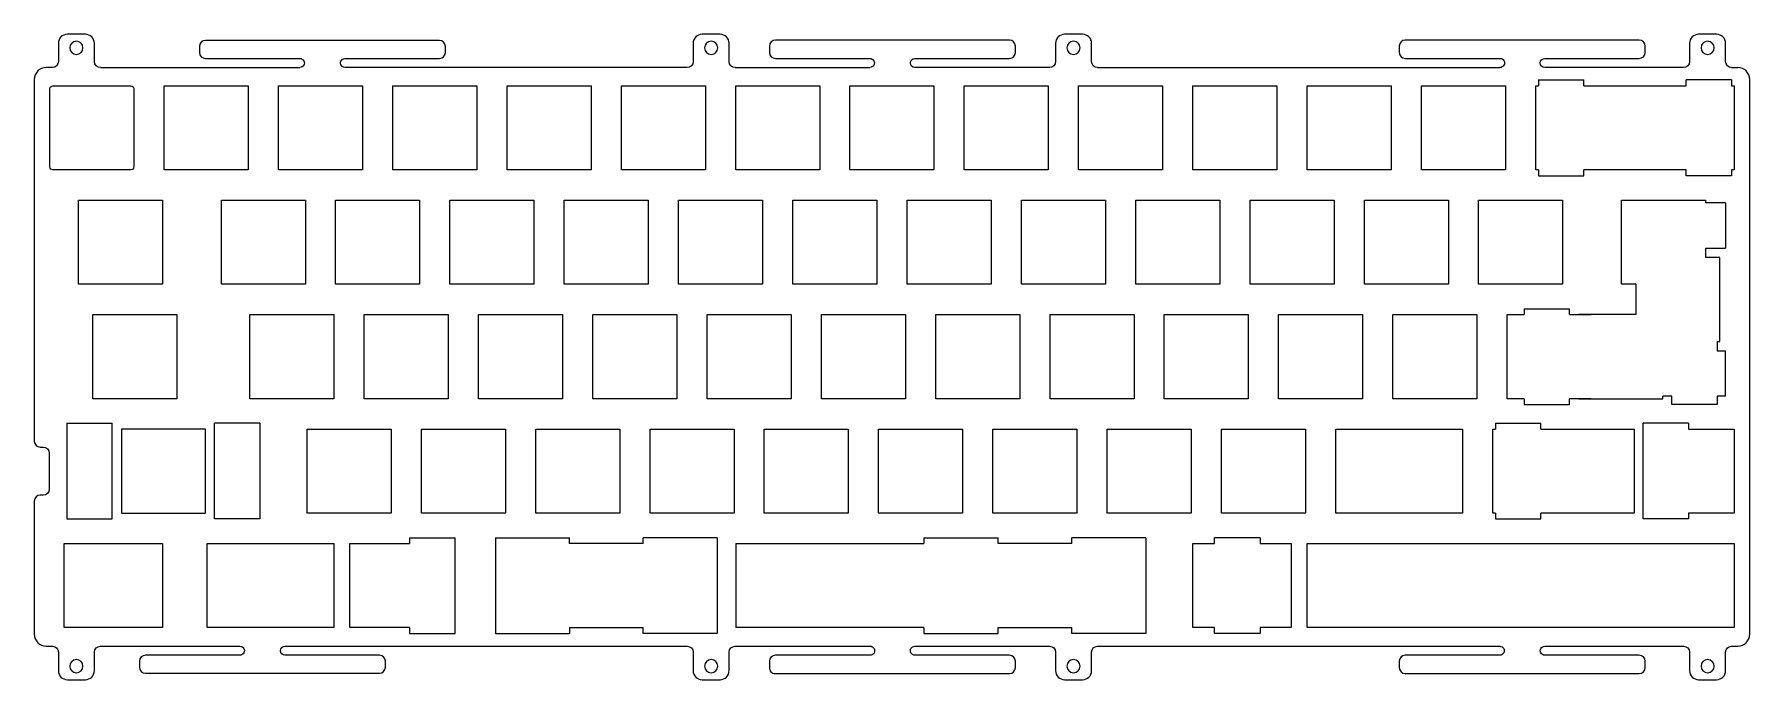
# Model space of a CAD drawing. Header units: millimetres. Extents: x 14437 to 14723, y -791 to -683.
import ezdxf

# ---------------------------------------------------------------- set-up
doc = ezdxf.new("R2010")
doc.units = ezdxf.units.MM

msp = doc.modelspace()

# ---------------------------------------------------------------- linework, layer by layer
at = {"lineweight": 0}
for p, q in [((14440.81, -684.85), (14440.81, -687.87)), ((14445.31, -683.35), (14442.31, -683.35)), ((14446.81, -687.87), (14446.81, -684.85)), ((14464.32, -685.37), (14464.32, -686.37)), ((14504.32, -684.37), (14465.32, -684.37)), ((14505.32, -686.37), (14505.32, -685.37)), ((14546.61, -684.85), (14546.61, -687.87)), ((14551.11, -683.35), (14548.11, -683.35)), ((14552.61, -687.87), (14552.61, -684.85)), ((14559.31, -685.32), (14559.31, -686.37)), ((14599.31, -684.32), (14560.31, -684.32)), ((14600.31, -686.37), (14600.31, -685.32)), ((14607.01, -684.85), (14607.01, -687.87)), ((14611.51, -683.35), (14608.51, -683.35)), ((14613.01, -687.87), (14613.01, -684.85)), ((14664.3, -685.32), (14664.3, -686.37)), ((14704.3, -684.32), (14665.3, -684.32)), ((14705.3, -686.37), (14705.3, -685.32)), ((14712.69, -684.85), (14712.69, -687.87)), ((14717.19, -683.35), (14714.19, -683.35)), ((14718.69, -687.87), (14718.69, -684.85)), ((14439.81, -688.87), (14438.8, -688.87)), ((14447.81, -688.87), (14481.07, -688.87)), ((14465.32, -687.37), (14481.07, -687.37)), ((14488.57, -687.37), (14504.32, -687.37)), ((14545.61, -688.87), (14488.57, -688.87)), ((14553.61, -688.87), (14576.07, -688.87)), ((14560.31, -687.37), (14576.06, -687.37)), ((14583.56, -687.37), (14599.31, -687.37)), ((14606.01, -688.87), (14583.56, -688.87)), ((14614.01, -688.87), (14681.1, -688.87)), ((14665.3, -687.37), (14681.05, -687.37)), ((14688.55, -687.37), (14704.3, -687.37)), ((14711.69, -688.87), (14688.55, -688.87)), ((14719.69, -688.87), (14720.7, -688.87)), ((14436.8, -690.87), (14436.8, -751.07)), ((14722.7, -783.22), (14722.7, -690.87)), ((14437.8, -752.07), (14438.3, -752.07)), ((14439.3, -753.07), (14439.3, -759.07)), ((14438.3, -760.07), (14437.8, -760.07)), ((14436.8, -761.07), (14436.8, -783.22)), ((14438.8, -785.22), (14439.81, -785.22)), ((14440.81, -786.22), (14440.81, -789.29)), ((14446.81, -789.29), (14446.81, -786.22)), ((14447.81, -785.22), (14471.08, -785.22)), ((14478.57, -785.22), (14545.61, -785.22)), ((14546.61, -786.22), (14546.61, -789.29)), ((14552.61, -789.29), (14552.61, -786.22)), ((14553.61, -785.22), (14576.06, -785.22)), ((14583.56, -785.22), (14606.01, -785.22)), ((14607.01, -786.22), (14607.01, -789.29)), ((14613.01, -789.29), (14613.01, -786.22)), ((14614.01, -785.22), (14681.05, -785.22)), ((14688.55, -785.22), (14711.69, -785.22)), ((14712.69, -786.22), (14712.69, -789.29)), ((14718.69, -789.29), (14718.69, -786.22)), ((14719.69, -785.22), (14720.7, -785.22)), ((14454.32, -787.72), (14454.32, -788.72)), ((14471.07, -786.72), (14455.32, -786.72)), ((14494.32, -786.72), (14478.57, -786.72)), ((14495.32, -788.72), (14495.32, -787.72)), ((14559.31, -787.72), (14559.31, -788.72)), ((14576.06, -786.72), (14560.31, -786.72)), ((14599.31, -786.72), (14583.56, -786.72)), ((14600.31, -788.77), (14600.31, -787.72)), ((14664.3, -787.72), (14664.3, -788.77)), ((14681.05, -786.72), (14665.3, -786.72)), ((14704.3, -786.72), (14688.55, -786.72)), ((14705.3, -788.77), (14705.3, -787.72)), ((14442.31, -790.79), (14445.31, -790.79)), ((14455.32, -789.72), (14494.32, -789.72)), ((14548.11, -790.79), (14551.11, -790.79)), ((14560.31, -789.77), (14599.31, -789.77)), ((14608.51, -790.79), (14611.51, -790.79)), ((14665.3, -789.77), (14704.3, -789.77)), ((14714.19, -790.79), (14717.19, -790.79))]:
    msp.add_line(p, q, dxfattribs=at)
at = {"color": 0}
for p, q in [((14687.48, -690.95), (14687.48, -691.92)), ((14687.48, -690.95), (14695.05, -690.95)), ((14695.05, -691.92), (14695.05, -690.95)), ((14712.1, -691.92), (14712.1, -690.95)), ((14719.68, -690.95), (14712.1, -690.95)), ((14719.68, -690.95), (14719.68, -691.92)), ((14458.45, -691.92), (14472.45, -691.92)), ((14458.45, -705.92), (14458.45, -691.92)), ((14472.45, -691.92), (14472.45, -705.92)), ((14477.5, -691.92), (14491.5, -691.92)), ((14477.5, -705.92), (14477.5, -691.92)), ((14491.5, -691.92), (14491.5, -705.92)), ((14496.55, -691.92), (14510.55, -691.92)), ((14496.55, -705.92), (14496.55, -691.92)), ((14510.55, -691.92), (14510.55, -705.92)), ((14515.6, -691.92), (14529.6, -691.92)), ((14515.6, -705.92), (14515.6, -691.92)), ((14529.6, -691.92), (14529.6, -705.92)), ((14534.65, -691.92), (14548.65, -691.92)), ((14534.65, -705.92), (14534.65, -691.92)), ((14548.65, -691.92), (14548.65, -705.92)), ((14553.7, -691.92), (14567.7, -691.92)), ((14553.7, -705.92), (14553.7, -691.92)), ((14567.7, -691.92), (14567.7, -705.92)), ((14572.75, -691.92), (14586.75, -691.92)), ((14572.75, -705.92), (14572.75, -691.92)), ((14586.75, -691.92), (14586.75, -705.92)), ((14591.8, -691.92), (14605.8, -691.92)), ((14591.8, -705.92), (14591.8, -691.92)), ((14605.8, -691.92), (14605.8, -705.92)), ((14610.85, -691.92), (14624.85, -691.92)), ((14610.85, -705.92), (14610.85, -691.92)), ((14624.85, -691.92), (14624.85, -705.92)), ((14629.9, -691.92), (14643.9, -691.92)), ((14629.9, -705.92), (14629.9, -691.92)), ((14643.9, -691.92), (14643.9, -705.92)), ((14648.95, -691.92), (14662.95, -691.92)), ((14648.95, -705.92), (14648.95, -691.92)), ((14662.95, -691.92), (14662.95, -705.92)), ((14668, -691.92), (14682, -691.92)), ((14668, -705.92), (14668, -691.92)), ((14682, -691.92), (14682, -705.92)), ((14687.05, -691.92), (14687.48, -691.92)), ((14687.05, -705.92), (14687.05, -691.92)), ((14695.05, -691.92), (14712.1, -691.92)), ((14719.68, -691.92), (14720.1, -691.92)), ((14720.1, -691.92), (14720.1, -705.92)), ((14472.45, -705.92), (14458.45, -705.92)), ((14491.5, -705.92), (14477.5, -705.92)), ((14510.55, -705.92), (14496.55, -705.92)), ((14529.6, -705.92), (14515.6, -705.92)), ((14548.65, -705.92), (14534.65, -705.92)), ((14567.7, -705.92), (14553.7, -705.92)), ((14586.75, -705.92), (14572.75, -705.92)), ((14605.8, -705.92), (14591.8, -705.92)), ((14624.85, -705.92), (14610.85, -705.92)), ((14643.9, -705.92), (14629.9, -705.92)), ((14662.95, -705.92), (14648.95, -705.92)), ((14682, -705.92), (14668, -705.92)), ((14687.48, -705.92), (14687.05, -705.92)), ((14687.48, -705.92), (14687.48, -706.89)), ((14712.1, -705.92), (14695.05, -705.92)), ((14695.05, -706.89), (14695.05, -705.92)), ((14712.1, -706.89), (14712.1, -705.92)), ((14720.1, -705.92), (14719.68, -705.92)), ((14719.68, -705.92), (14719.68, -706.89)), ((14687.48, -706.89), (14695.05, -706.89)), ((14719.68, -706.89), (14712.1, -706.89)), ((14444.17, -710.97), (14458.17, -710.97)), ((14444.17, -724.97), (14444.17, -710.97)), ((14458.17, -710.97), (14458.17, -724.97)), ((14467.98, -710.97), (14481.98, -710.97)), ((14467.98, -724.97), (14467.98, -710.97)), ((14481.98, -710.97), (14481.98, -724.97)), ((14487.03, -710.97), (14501.03, -710.97)), ((14487.03, -724.97), (14487.03, -710.97)), ((14501.03, -710.97), (14501.03, -724.97)), ((14506.08, -710.97), (14520.08, -710.97)), ((14506.08, -724.97), (14506.08, -710.97)), ((14520.08, -710.97), (14520.08, -724.97)), ((14525.13, -710.97), (14539.13, -710.97)), ((14525.13, -724.97), (14525.13, -710.97)), ((14539.13, -710.97), (14539.13, -724.97)), ((14544.18, -710.97), (14558.18, -710.97)), ((14544.18, -724.97), (14544.18, -710.97)), ((14558.18, -710.97), (14558.18, -724.97)), ((14563.23, -710.97), (14577.23, -710.97)), ((14563.23, -724.97), (14563.23, -710.97)), ((14577.23, -710.97), (14577.23, -724.97)), ((14582.28, -710.97), (14596.28, -710.97)), ((14582.28, -724.97), (14582.28, -710.97)), ((14596.28, -710.97), (14596.28, -724.97)), ((14601.33, -710.97), (14615.33, -710.97)), ((14601.33, -724.97), (14601.33, -710.97)), ((14615.33, -710.97), (14615.33, -724.97)), ((14620.38, -710.97), (14634.38, -710.97)), ((14620.38, -724.97), (14620.38, -710.97)), ((14634.38, -710.97), (14634.38, -724.97)), ((14639.43, -710.97), (14653.43, -710.97)), ((14639.43, -724.97), (14639.43, -710.97)), ((14653.43, -710.97), (14653.43, -724.97)), ((14658.48, -710.97), (14672.48, -710.97)), ((14658.48, -724.97), (14658.48, -710.97)), ((14672.48, -710.97), (14672.48, -724.97)), ((14677.53, -710.97), (14691.53, -710.97)), ((14677.53, -724.97), (14677.53, -710.97)), ((14691.53, -710.97), (14691.53, -724.97)), ((14701.34, -710.97), (14715.34, -710.97)), ((14701.34, -724.97), (14701.34, -710.97)), ((14715.34, -710.97), (14715.34, -711.39)), ((14718.69, -711.39), (14715.34, -711.39)), ((14718.69, -711.39), (14718.69, -718.97)), ((14715.34, -718.97), (14715.34, -720.49)), ((14715.34, -718.97), (14718.69, -718.97)), ((14717.72, -720.49), (14715.34, -720.49)), ((14717.72, -734.49), (14717.72, -720.49)), ((14458.17, -724.97), (14444.17, -724.97)), ((14481.98, -724.97), (14467.98, -724.97)), ((14501.03, -724.97), (14487.03, -724.97)), ((14520.08, -724.97), (14506.08, -724.97)), ((14539.13, -724.97), (14525.13, -724.97)), ((14558.18, -724.97), (14544.18, -724.97)), ((14577.23, -724.97), (14563.23, -724.97)), ((14596.28, -724.97), (14582.28, -724.97)), ((14615.33, -724.97), (14601.33, -724.97)), ((14634.38, -724.97), (14620.38, -724.97)), ((14653.43, -724.97), (14639.43, -724.97)), ((14672.48, -724.97), (14658.48, -724.97)), ((14691.53, -724.97), (14677.53, -724.97)), ((14703.72, -724.97), (14701.34, -724.97)), ((14703.72, -724.97), (14703.72, -730.02)), ((14446.55, -730.02), (14460.55, -730.02)), ((14446.55, -744.02), (14446.55, -730.02)), ((14460.55, -730.02), (14460.55, -744.02)), ((14472.74, -730.02), (14486.74, -730.02)), ((14472.74, -744.02), (14472.74, -730.02)), ((14486.74, -730.02), (14486.74, -744.02)), ((14491.79, -730.02), (14505.79, -730.02)), ((14491.79, -744.02), (14491.79, -730.02)), ((14505.79, -730.02), (14505.79, -744.02)), ((14510.84, -730.02), (14524.84, -730.02)), ((14510.84, -744.02), (14510.84, -730.02)), ((14524.84, -730.02), (14524.84, -744.02)), ((14529.89, -730.02), (14543.89, -730.02)), ((14529.89, -744.02), (14529.89, -730.02)), ((14543.89, -730.02), (14543.89, -744.02)), ((14548.94, -730.02), (14562.94, -730.02)), ((14548.94, -744.02), (14548.94, -730.02)), ((14562.94, -730.02), (14562.94, -744.02)), ((14567.99, -730.02), (14581.99, -730.02)), ((14567.99, -744.02), (14567.99, -730.02)), ((14581.99, -730.02), (14581.99, -744.02)), ((14587.04, -730.02), (14601.04, -730.02)), ((14587.04, -744.02), (14587.04, -730.02)), ((14601.04, -730.02), (14601.04, -744.02)), ((14606.09, -730.02), (14620.09, -730.02)), ((14606.09, -744.02), (14606.09, -730.02)), ((14620.09, -730.02), (14620.09, -744.02)), ((14625.14, -730.02), (14639.14, -730.02)), ((14625.14, -744.02), (14625.14, -730.02)), ((14639.14, -730.02), (14639.14, -744.02)), ((14644.19, -730.02), (14658.19, -730.02)), ((14644.19, -744.02), (14644.19, -730.02)), ((14658.19, -730.02), (14658.19, -744.02)), ((14663.24, -730.02), (14677.24, -730.02)), ((14663.24, -744.02), (14663.24, -730.02)), ((14677.24, -730.02), (14677.24, -744.02)), ((14682.29, -730.02), (14685.1, -730.02)), ((14682.29, -744.02), (14682.29, -730.02)), ((14685.1, -729.05), (14685.1, -730.02)), ((14685.1, -729.05), (14692.67, -729.05)), ((14692.67, -730.02), (14692.67, -729.05)), ((14692.67, -730.02), (14696.29, -730.02)), ((14703.72, -730.02), (14694.2, -730.02)), ((14717.3, -734.49), (14717.72, -734.49)), ((14717.3, -734.49), (14717.3, -736.02)), ((14717.3, -736.02), (14718.69, -736.02)), ((14718.69, -743.59), (14718.69, -736.02)), ((14460.55, -744.02), (14446.55, -744.02)), ((14486.74, -744.02), (14472.74, -744.02)), ((14505.79, -744.02), (14491.79, -744.02)), ((14524.84, -744.02), (14510.84, -744.02)), ((14543.89, -744.02), (14529.89, -744.02)), ((14562.94, -744.02), (14548.94, -744.02)), ((14581.99, -744.02), (14567.99, -744.02)), ((14601.04, -744.02), (14587.04, -744.02)), ((14620.09, -744.02), (14606.09, -744.02)), ((14639.14, -744.02), (14625.14, -744.02)), ((14658.19, -744.02), (14644.19, -744.02)), ((14677.24, -744.02), (14663.24, -744.02)), ((14685.1, -744.02), (14682.29, -744.02)), ((14685.1, -744.02), (14685.1, -744.99)), ((14685.1, -744.99), (14692.67, -744.99)), ((14696.29, -744.02), (14692.67, -744.02)), ((14692.67, -744.99), (14692.67, -744.02)), ((14694.2, -744.02), (14708.2, -744.02)), ((14709.72, -743.59), (14708.2, -743.59)), ((14709.72, -744.99), (14709.72, -743.59)), ((14717.3, -744.99), (14709.72, -744.99)), ((14717.3, -743.59), (14717.3, -744.99)), ((14718.69, -743.59), (14717.3, -743.59)), ((14442.21, -748.1), (14442.21, -764.04)), ((14442.21, -748.1), (14449.78, -748.1)), ((14449.78, -764.04), (14449.78, -748.1)), ((14466.84, -764.04), (14466.84, -748.1)), ((14474.41, -748.1), (14466.84, -748.1)), ((14474.41, -748.1), (14474.41, -764.04)), ((14680.33, -748.1), (14680.33, -749.07)), ((14680.33, -748.1), (14687.91, -748.1)), ((14687.91, -749.07), (14687.91, -748.1)), ((14704.96, -764.04), (14704.96, -748.1)), ((14712.53, -748.1), (14704.96, -748.1)), ((14712.53, -748.1), (14712.53, -749.07)), ((14451.31, -749.07), (14451.31, -763.07)), ((14465.31, -749.07), (14451.31, -749.07)), ((14465.31, -763.07), (14465.31, -749.07)), ((14482.27, -749.07), (14496.27, -749.07)), ((14482.27, -763.07), (14482.27, -749.07)), ((14496.27, -749.07), (14496.27, -763.07)), ((14501.32, -749.07), (14515.32, -749.07)), ((14501.32, -763.07), (14501.32, -749.07)), ((14515.32, -749.07), (14515.32, -763.07)), ((14520.37, -749.07), (14534.37, -749.07)), ((14520.37, -763.07), (14520.37, -749.07)), ((14534.37, -749.07), (14534.37, -763.07)), ((14539.42, -749.07), (14553.42, -749.07)), ((14539.42, -763.07), (14539.42, -749.07)), ((14553.42, -749.07), (14553.42, -763.07)), ((14558.47, -749.07), (14572.47, -749.07)), ((14558.47, -763.07), (14558.47, -749.07)), ((14572.47, -749.07), (14572.47, -763.07)), ((14577.52, -749.07), (14591.52, -749.07)), ((14577.52, -763.07), (14577.52, -749.07)), ((14591.52, -749.07), (14591.52, -763.07)), ((14596.57, -749.07), (14610.57, -749.07)), ((14596.57, -763.07), (14596.57, -749.07)), ((14610.57, -749.07), (14610.57, -763.07)), ((14615.62, -749.07), (14629.62, -749.07)), ((14615.62, -763.07), (14615.62, -749.07)), ((14629.62, -749.07), (14629.62, -763.07)), ((14634.67, -749.07), (14648.67, -749.07)), ((14634.67, -763.07), (14634.67, -749.07)), ((14648.67, -749.07), (14648.67, -763.07)), ((14653.72, -749.07), (14674.86, -749.07)), ((14653.72, -763.07), (14653.72, -749.07)), ((14674.86, -749.07), (14674.86, -763.07)), ((14679.91, -749.07), (14680.33, -749.07)), ((14679.91, -763.07), (14679.91, -749.07)), ((14687.91, -749.07), (14703.43, -749.07)), ((14703.43, -749.07), (14703.43, -763.07)), ((14712.53, -749.07), (14720.1, -749.07)), ((14720.1, -749.07), (14720.1, -763.07)), ((14451.31, -763.07), (14465.31, -763.07)), ((14496.27, -763.07), (14482.27, -763.07)), ((14515.32, -763.07), (14501.32, -763.07)), ((14534.37, -763.07), (14520.37, -763.07)), ((14553.42, -763.07), (14539.42, -763.07)), ((14572.47, -763.07), (14558.47, -763.07)), ((14591.52, -763.07), (14577.52, -763.07)), ((14610.57, -763.07), (14596.57, -763.07)), ((14629.62, -763.07), (14615.62, -763.07)), ((14648.67, -763.07), (14634.67, -763.07)), ((14674.86, -763.07), (14653.72, -763.07)), ((14680.33, -763.07), (14679.91, -763.07)), ((14680.33, -763.07), (14680.33, -764.04)), ((14703.43, -763.07), (14687.91, -763.07)), ((14687.91, -764.04), (14687.91, -763.07)), ((14720.1, -763.07), (14712.53, -763.07)), ((14712.53, -763.07), (14712.53, -764.04)), ((14442.21, -764.04), (14449.78, -764.04)), ((14474.41, -764.04), (14466.84, -764.04)), ((14680.33, -764.04), (14687.91, -764.04)), ((14712.53, -764.04), (14704.96, -764.04)), ((14441.79, -768.12), (14458.17, -768.12)), ((14441.79, -782.12), (14441.79, -768.12)), ((14458.17, -768.12), (14458.17, -782.12)), ((14465.6, -782.12), (14465.6, -768.12)), ((14465.6, -768.12), (14486.74, -768.12)), ((14486.74, -768.12), (14486.74, -782.12)), ((14489.41, -768.12), (14499.35, -768.12)), ((14489.41, -782.12), (14489.41, -768.12)), ((14499.35, -767.15), (14499.35, -768.12)), ((14499.35, -767.15), (14506.93, -767.15)), ((14506.93, -783.09), (14506.93, -767.15)), ((14513.65, -767.15), (14513.65, -783.09)), ((14513.65, -767.15), (14525.98, -767.15)), ((14525.98, -768.12), (14525.98, -767.15)), ((14538.27, -768.12), (14525.98, -768.12)), ((14538.27, -768.12), (14538.27, -767.15)), ((14550.61, -767.15), (14538.27, -767.15)), ((14550.61, -767.15), (14550.61, -783.09)), ((14553.7, -768.12), (14585.08, -768.12)), ((14553.7, -768.12), (14553.7, -782.12)), ((14585.08, -767.15), (14585.08, -768.12)), ((14585.08, -767.15), (14597.42, -767.15)), ((14597.42, -768.12), (14597.42, -767.15)), ((14609.71, -768.12), (14597.42, -768.12)), ((14609.71, -768.12), (14609.71, -767.15)), ((14622.05, -767.15), (14609.71, -767.15)), ((14622.05, -767.15), (14622.05, -783.09)), ((14629.9, -768.12), (14633.53, -768.12)), ((14629.9, -776.86), (14629.9, -768.12)), ((14633.53, -768.12), (14633.53, -767.15)), ((14641.1, -767.15), (14633.53, -767.15)), ((14641.1, -767.15), (14641.1, -768.12)), ((14641.1, -768.12), (14646.28, -768.12)), ((14646.28, -768.12), (14646.28, -782.12)), ((14648.95, -768.12), (14720.1, -768.12)), ((14648.95, -782.12), (14648.95, -768.12)), ((14720.1, -768.12), (14720.1, -782.12)), ((14629.9, -782.12), (14629.9, -776.86)), ((14458.17, -782.12), (14441.79, -782.12)), ((14486.74, -782.12), (14465.6, -782.12)), ((14499.35, -782.12), (14489.41, -782.12)), ((14499.35, -782.12), (14499.35, -783.09)), ((14499.35, -783.09), (14506.93, -783.09)), ((14513.65, -783.09), (14525.98, -783.09)), ((14525.98, -782.12), (14538.27, -782.12)), ((14538.27, -783.09), (14538.27, -782.12)), ((14550.61, -783.09), (14538.27, -783.09)), ((14585.08, -782.12), (14553.7, -782.12)), ((14585.08, -782.12), (14585.08, -783.09)), ((14585.08, -783.09), (14597.42, -783.09)), ((14597.42, -783.09), (14597.42, -782.12)), ((14597.42, -782.12), (14609.71, -782.12)), ((14609.71, -783.09), (14609.71, -782.12)), ((14622.05, -783.09), (14609.71, -783.09)), ((14633.53, -782.12), (14629.9, -782.12)), ((14633.53, -783.09), (14633.53, -782.12)), ((14641.1, -783.09), (14633.53, -783.09)), ((14646.28, -782.12), (14641.1, -782.12)), ((14641.1, -782.12), (14641.1, -783.09)), ((14720.1, -782.12), (14648.95, -782.12))]:
    msp.add_line(p, q, dxfattribs=at)
at = {"linetype": 'Continuous'}
for p, q in [((14708.2, -744.02), (14708.2, -743.59)), ((14525.98, -782.12), (14525.98, -783.09))]:
    msp.add_line(p, q, dxfattribs=at)
at = {"color": 7, "lineweight": 0}
msp.add_lwpolyline([(14452.9, -705.92), (14439.9, -705.92, -0.414214), (14439.4, -705.42), (14439.4, -692.42, -0.414214), (14439.9, -691.92), (14452.9, -691.92, -0.414214), (14453.4, -692.42), (14453.4, -705.42, -0.414214)], format="xyb", close=True, dxfattribs=at)
at = {"lineweight": 0, "extrusion": (0, 0, -1)}
for centre in [(-14443.81, -685.6), (-14549.61, -685.6), (-14610.01, -685.6), (-14715.69, -685.6), (-14443.81, -788.54), (-14549.61, -788.54), (-14610.01, -788.54), (-14715.69, -788.54)]:
    msp.add_circle(centre, 1.1, dxfattribs=at)
at = {"lineweight": 0}
for centre, radius, start, end in [((14442.31, -684.85), 1.5, 90, 180), ((14445.31, -684.85), 1.5, 0, 90), ((14465.32, -685.37), 1, 90, 180), ((14504.32, -685.37), 1, 0, 90), ((14548.11, -684.85), 1.5, 90, 180), ((14551.11, -684.85), 1.5, 0, 90), ((14560.31, -685.32), 1, 90, 180), ((14599.31, -685.32), 1, 0, 90), ((14608.51, -684.85), 1.5, 90, 180), ((14611.51, -684.85), 1.5, 0, 90), ((14665.3, -685.32), 1, 90, 180), ((14704.3, -685.32), 1, 0, 90), ((14714.19, -684.85), 1.5, 90, 180), ((14717.19, -684.85), 1.5, 0, 90), ((14438.8, -690.87), 2, 90, 180), ((14465.32, -686.37), 1, 180, 270), ((14504.32, -686.37), 1, 270, 0), ((14560.31, -686.37), 1, 180, 270), ((14599.31, -686.37), 1, 270, 0), ((14665.3, -686.37), 1, 180, 270), ((14704.3, -686.37), 1, 270, 0), ((14720.7, -690.87), 2, 360, 90), ((14437.8, -751.07), 1, 180, 270), ((14437.8, -761.07), 1, 90, 180), ((14438.8, -783.22), 2, 180, 270), ((14720.7, -783.22), 2, 270, 360), ((14455.32, -787.72), 1, 90, 180), ((14455.32, -788.72), 1, 180, 270), ((14494.32, -787.72), 1, 0, 90), ((14494.32, -788.72), 1, 270, 0), ((14560.31, -787.72), 1, 90, 180), ((14560.31, -788.77), 1, 177.2125, 269.9058), ((14599.31, -787.72), 1, 0, 90), ((14599.31, -788.77), 1, 270, 0), ((14665.3, -787.72), 1, 90, 180), ((14665.3, -788.77), 1, 180, 270), ((14704.3, -787.72), 1, 0, 90), ((14704.3, -788.77), 1, 270, 0), ((14442.31, -789.29), 1.5, 180, 270), ((14445.31, -789.29), 1.5, 270, 0), ((14548.11, -789.29), 1.5, 180, 270), ((14551.11, -789.29), 1.5, 270, 0), ((14608.51, -789.29), 1.5, 180, 270), ((14611.51, -789.29), 1.5, 270, 0), ((14714.19, -789.29), 1.5, 180, 270), ((14717.19, -789.29), 1.5, 270, 0)]:
    msp.add_arc(centre, radius, start, end, dxfattribs=at)
at = {"lineweight": 0, "extrusion": (0, 0, -1)}
for centre, radius, start, end in [((-14439.81, -687.87), 1, 180, 270), ((-14447.81, -687.87), 1, 270, 0), ((-14481.08, -688.12), 0.75, 89.6378, 270.3622), ((-14488.57, -688.12), 0.75, 270.0005, 90), ((-14545.61, -687.87), 1, 180, 270), ((-14553.61, -687.87), 1, 270, 0), ((-14576.06, -688.12), 0.75, 89.76, 270.24), ((-14583.56, -688.12), 0.75, 270.0005, 90), ((-14606.01, -687.87), 1, 180, 270), ((-14614.01, -687.87), 1, 270, 0), ((-14681.1, -688.12), 0.752, 86.1256, 273.8744), ((-14688.55, -688.12), 0.75, 270.0005, 90), ((-14711.69, -687.87), 1, 180, 270), ((-14719.69, -687.87), 1, 270, 0), ((-14438.3, -753.07), 1, 90, 180), ((-14438.3, -759.07), 1, 180, 270), ((-14439.81, -786.22), 1, 90, 180), ((-14447.81, -786.22), 1, 0, 90), ((-14471.08, -785.97), 0.75, 89.6378, 270.3622), ((-14478.57, -785.97), 0.75, 270, 89.9995), ((-14545.61, -786.22), 1, 90, 180), ((-14553.61, -786.22), 1, 0, 90), ((-14576.11, -785.97), 0.751, 86.4216, 273.5784), ((-14583.56, -785.97), 0.75, 270, 90.0004), ((-14606.01, -786.22), 1, 90, 180), ((-14614.01, -786.22), 1, 0, 90), ((-14681.05, -785.97), 0.75, 90, 270.0005), ((-14688.55, -785.97), 0.75, 270, 90.0004), ((-14711.69, -786.22), 1, 90, 180), ((-14719.69, -786.22), 1, 0, 90)]:
    msp.add_arc(centre, radius, start, end, dxfattribs=at)

doc.saveas('drawing.dxf')
